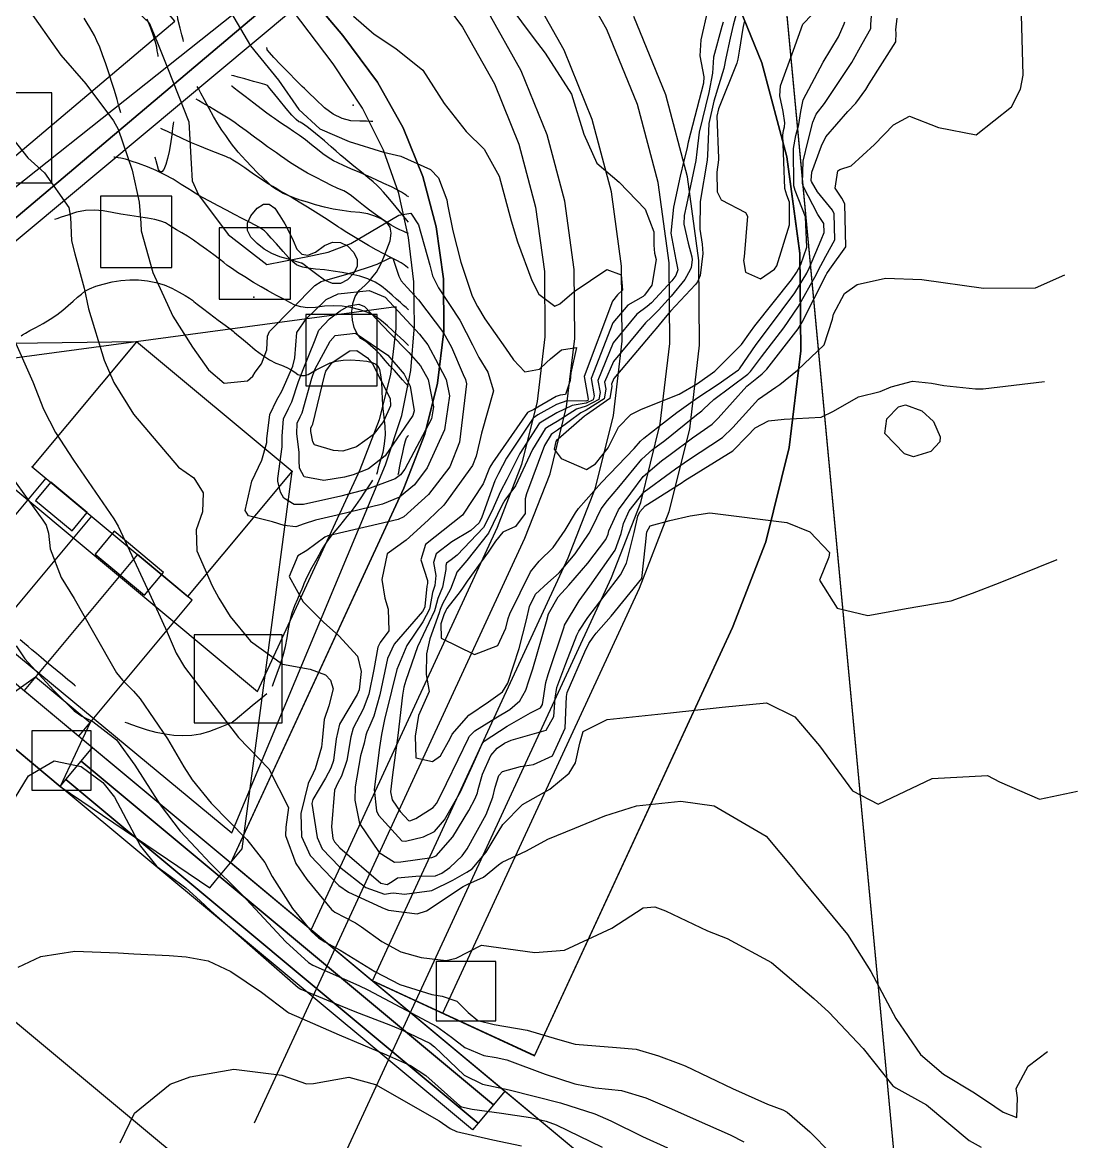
# Model space of a CAD drawing. Header units: feet. Extents: x 1318179 to 1318975, y 422521 to 423299.
# Drawn here: x 1318755.1 to 1318932.5, y 422618 to 422806.3 of the extents above; entities that cross this region are included whole.
import ezdxf

# ---------------------------------------------------------------- set-up
doc = ezdxf.new("R2010")
doc.units = ezdxf.units.FT
for name, color, linetype in [('A-BLDG-OTLN', 3, 'CONTINUOUS'), ('C-DRNG-AREA', 150, 'CONTINUOUS'), ('C-LOD', 30, 'CONTINUOUS'), ('C-MISC', 7, 'CONTINUOUS'), ('C-PROP', 6, 'CONTINUOUS'), ('C-PVMT', 8, 'CONTINUOUS'), ('C-SWM', 92, 'CONTINUOUS'), ('C-TOPO-MAJR', 32, 'CONTINUOUS'), ('C-TOPO-SPOT', 7, 'CONTINUOUS'), ('C-UTIL', 4, 'CONTINUOUS'), ('L-PLNT-TREE', 90, 'CONTINUOUS'), ('V-PROP-LINE', 7, 'CONTINUOUS')]:
    doc.layers.add(name, color=color, linetype=linetype)

msp = doc.modelspace()

# ---------------------------------------------------------------- linework, layer by layer
at = {"layer": 'A-BLDG-OTLN'}
msp.add_lwpolyline([(1318756.76, 422731.52), (1318782.92, 422709.72), (1318800.46, 422730.76), (1318774.3, 422752.56), (1318756.76, 422731.52)], close=True, dxfattribs=at)
at = {"layer": 'C-DRNG-AREA'}
for points in [[(1318771.32, 422941.61), (1318856.03, 422841.34), (1318865.23, 422828.95), (1318873.26, 422814.67), (1318879.44, 422799.5), (1318883.65, 422783.67), (1318885.84, 422767.44), (1318885.98, 422751.06), (1318884.05, 422734.79), (1318880.1, 422718.89), (1318874.51, 422704.5), (1318841.22, 422632.47), (1318813.99, 422645.06), (1318906.17, 422568.23), (1318863.76, 423019.73), (1318771.32, 422941.61)], [(1318644.27, 422786.49), (1318689.11, 422749.12), (1318732.03, 422754.92), (1318801.16, 422813.32), (1318749.05, 422875), (1318644.27, 422786.49)], [(1318689.11, 422749.12), (1318790.13, 422664.92), (1318819.26, 422727.94), (1318822.79, 422737.04), (1318824.92, 422745.59), (1318825.95, 422754.34), (1318825.88, 422763.15), (1318824.7, 422771.88), (1318822.43, 422780.39), (1318819.11, 422788.55), (1318814.79, 422796.23), (1318808.98, 422804.07), (1318801.16, 422813.32), (1318732.02, 422754.92), (1318689.11, 422749.12)]]:
    msp.add_lwpolyline(points, close=True, dxfattribs=at)
at = {"layer": 'C-LOD'}
msp.add_lwpolyline([(1318685.59, 422744.9), (1318747.63, 422689.28), (1318761.46, 422677.76), (1318786.61, 422660.7), (1318787.57, 422661.85), (1318792.05, 422667.23), (1318800.46, 422730.76), (1318774.3, 422752.56), (1318691.03, 422751.43), (1318689.11, 422749.12), (1318685.59, 422744.9)], close=True, dxfattribs=at)
at = {"layer": 'C-MISC'}
msp.add_lwpolyline([(1318280.26, 423032.92), (1318854.33, 422554.49)], dxfattribs=at)
msp.add_lwpolyline([(1318764.98, 422681.98), (1318834.32, 422624.19), (1318831.76, 422621.12), (1318762.42, 422678.91), (1318764.98, 422681.98)], close=True, dxfattribs=at)
at = {"layer": 'C-PROP'}
for points in [[(1318813.99, 422645.04), (1318846.89, 422716.21), (1318851.44, 422727.96), (1318854.48, 422740.18), (1318855.97, 422752.69), (1318855.86, 422765.29), (1318854.18, 422777.77), (1318850.93, 422789.94), (1318846.19, 422801.61), (1318840.01, 422812.59), (1318832.5, 422822.71), (1318528.36, 423182.72)], [(1318531.22, 423132.85), (1318808.98, 422804.07), (1318814.79, 422796.23), (1318819.11, 422788.55), (1318822.43, 422780.39), (1318824.7, 422771.88), (1318825.88, 422763.15), (1318825.95, 422754.34), (1318824.92, 422745.59), (1318822.79, 422737.04), (1318819.26, 422727.94), (1318790.13, 422664.93), (1318813.99, 422645.04), (1318841.22, 422632.45), (1318874.51, 422704.48), (1318880.1, 422718.88), (1318884.05, 422734.77), (1318885.98, 422751.04), (1318885.85, 422767.43), (1318883.65, 422783.66), (1318879.44, 422799.49), (1318873.26, 422814.67)], [(1318782.21, 422803.07), (1318782.11, 422803.44), (1318781.92, 422804.19), (1318781.63, 422805.32), (1318781.24, 422806.82), (1318781.14, 422808.2), (1318781.33, 422809.48), (1318781.81, 422810.63), (1318782.58, 422811.68), (1318783.23, 422812.21), (1318783.77, 422812.21), (1318784.2, 422811.68), (1318784.52, 422810.63), (1318784.76, 422809.85), (1318784.91, 422809.33), (1318784.99, 422809.06)], [(1318820, 422772.68), (1318819.75, 422773), (1318819.24, 422773.62), (1318818.47, 422774.57), (1318817.45, 422775.82), (1318816.57, 422776.88), (1318815.82, 422777.74), (1318815.22, 422778.41), (1318814.75, 422778.87), (1318814.08, 422779.48), (1318813.2, 422780.22), (1318812.12, 422781.1), (1318810.84, 422782.12), (1318809.82, 422782.93), (1318809.08, 422783.54), (1318808.61, 422783.95), (1318808.4, 422784.15), (1318807.88, 422784.61), (1318807.04, 422785.34), (1318805.87, 422786.34), (1318804.38, 422787.6), (1318803.21, 422788.55), (1318802.36, 422789.19), (1318801.82, 422789.52), (1318801.6, 422789.55), (1318801.13, 422789.93), (1318800.42, 422790.69), (1318799.46, 422791.81), (1318798.26, 422793.29), (1318797.34, 422794.42), (1318796.71, 422795.19), (1318796.36, 422795.61), (1318796.3, 422795.67), (1318795.88, 422795.82), (1318795.1, 422796.05), (1318793.97, 422796.37), (1318792.48, 422796.77), (1318791.37, 422797.08), (1318790.63, 422797.28), (1318790.25, 422797.38)], [(1318820, 422745.06), (1318819.84, 422745.25), (1318819.51, 422745.62), (1318819.01, 422746.17), (1318818.35, 422746.92), (1318817.65, 422747.7), (1318816.9, 422748.54), (1318816.12, 422749.42), (1318815.29, 422750.35), (1318814.47, 422751.19), (1318813.65, 422751.93), (1318812.83, 422752.58), (1318812.01, 422753.13), (1318811.37, 422753.92), (1318810.9, 422754.94), (1318810.61, 422756.19), (1318810.5, 422757.67), (1318810.65, 422759), (1318811.06, 422760.17), (1318811.73, 422761.19), (1318812.66, 422762.04), (1318813.45, 422762.84), (1318814.1, 422763.58), (1318814.62, 422764.27), (1318815, 422764.9), (1318815.42, 422765.74), (1318815.88, 422766.79), (1318816.39, 422768.06), (1318816.93, 422769.55), (1318817.11, 422770.81), (1318816.92, 422771.84), (1318816.36, 422772.65), (1318815.44, 422773.23), (1318814.37, 422773.7), (1318813.17, 422774.06), (1318811.82, 422774.3), (1318810.33, 422774.43), (1318808.85, 422774.62), (1318807.36, 422774.89), (1318805.87, 422775.22), (1318804.38, 422775.62), (1318803.03, 422776.02), (1318801.81, 422776.4), (1318800.73, 422776.78), (1318799.78, 422777.15), (1318798.93, 422777.53), (1318798.19, 422777.93), (1318797.55, 422778.33), (1318797.01, 422778.75), (1318796.35, 422779.33), (1318795.56, 422780.07), (1318794.65, 422780.97), (1318793.62, 422782.04), (1318792.73, 422782.98), (1318791.99, 422783.79), (1318791.39, 422784.46), (1318790.93, 422785.01), (1318790.43, 422785.65), (1318789.88, 422786.4), (1318789.28, 422787.24), (1318788.64, 422788.17), (1318787.96, 422789.25), (1318787.24, 422790.46), (1318786.49, 422791.81), (1318785.7, 422793.29), (1318785.1, 422794.4), (1318784.71, 422795.15), (1318784.51, 422795.52)], [(1318780.49, 422789.58), (1318780.44, 422789.21), (1318780.35, 422788.47), (1318780.21, 422787.35), (1318780.01, 422785.87), (1318779.79, 422784.55), (1318779.52, 422783.39), (1318779.21, 422782.39), (1318778.87, 422781.56), (1318778.55, 422781.14), (1318778.26, 422781.14), (1318777.99, 422781.56), (1318777.75, 422782.39), (1318777.57, 422783.02), (1318777.45, 422783.44), (1318777.39, 422783.64)], [(1318794.57, 422769.07), (1318793.49, 422770.15), (1318792.94, 422771.29), (1318792.94, 422772.49), (1318793.49, 422773.74), (1318794.57, 422775.05), (1318795.61, 422775.71), (1318796.59, 422775.71), (1318797.52, 422775.05), (1318798.4, 422773.74), (1318799.21, 422772.39), (1318799.95, 422771), (1318800.63, 422769.58), (1318801.24, 422768.12), (1318802.07, 422767.3), (1318803.12, 422767.14), (1318804.38, 422767.61), (1318805.87, 422768.74), (1318807.26, 422769.3), (1318808.56, 422769.29), (1318809.75, 422768.71), (1318810.85, 422767.56), (1318811.4, 422766.41), (1318811.4, 422765.26), (1318810.85, 422764.11), (1318809.75, 422762.96), (1318808.56, 422762.38), (1318807.26, 422762.36), (1318805.87, 422762.92), (1318804.38, 422764.05), (1318803.26, 422764.9), (1318802.49, 422765.48), (1318802.09, 422765.78), (1318802.05, 422765.8), (1318801.66, 422765.92), (1318800.92, 422766.13), (1318799.82, 422766.44), (1318798.37, 422766.85), (1318797.02, 422767.42), (1318795.75, 422768.16), (1318794.57, 422769.07)], [(1318818.31, 422730.22), (1318818.38, 422730.59), (1318818.53, 422731.33), (1318818.75, 422732.45), (1318819.05, 422733.93), (1318819.31, 422735.08), (1318819.52, 422735.9), (1318819.69, 422736.39), (1318819.81, 422736.54), (1318819.91, 422736.66), (1318819.97, 422736.73), (1318820, 422736.77)]]:
    msp.add_lwpolyline(points, dxfattribs=at)
for points in [[(1318649.24, 422787.07), (1318691.21, 422753.66), (1318729.58, 422759.28), (1318796.27, 422812.3), (1318746.87, 422870.5), (1318649.24, 422787.07)], [(1318669.9, 422797.67), (1318714.38, 422760.6), (1318728.65, 422762.53), (1318780.72, 422806.52), (1318738.93, 422855.99), (1318669.9, 422797.67)], [(1318694.08, 422749.64), (1318790.34, 422669.92), (1318816.17, 422731.87), (1318818.88, 422740.16), (1318820.39, 422747.71), (1318821.03, 422755.22), (1318820.9, 422762.66), (1318820.04, 422770.08), (1318818.37, 422777.48), (1318815.81, 422784.8), (1318812.31, 422791.89), (1318807.37, 422799.33), (1318800.49, 422808.37), (1318737.01, 422755.33), (1318694.08, 422749.64)], [(1318732.89, 422745.18), (1318794.63, 422693.72), (1318811.89, 422731.07), (1318815.15, 422739.46), (1318817.03, 422747.03), (1318817.95, 422754.78), (1318817.92, 422758.46), (1318735.41, 422747.31), (1318732.89, 422745.18)]]:
    msp.add_lwpolyline(points, close=True, dxfattribs=at)
at = {"layer": 'C-PVMT'}
msp.add_lwpolyline([(1318822.31, 422814.63), (1318829.08, 422805.5), (1318834.46, 422795.95), (1318838.58, 422785.8), (1318841.4, 422775.22), (1318842.87, 422764.36), (1318842.96, 422753.4), (1318841.67, 422742.52), (1318839.02, 422731.89), (1318834.92, 422721.29), (1318803.65, 422653.66), (1318813.99, 422645.04), (1318825.79, 422639.59), (1318858.86, 422711.13), (1318863.86, 422724.02), (1318867.3, 422737.84), (1318868.97, 422751.98), (1318868.85, 422766.21), (1318866.95, 422780.32), (1318863.28, 422794.08), (1318857.92, 422807.27)], dxfattribs=at)
for points in [[(1318757.29, 422725.87), (1318763.44, 422720.75), (1318766, 422723.82), (1318759.85, 422728.94), (1318757.29, 422725.87)], [(1318770.55, 422720.68), (1318767.34, 422716.84), (1318775.64, 422709.93), (1318778.84, 422713.77), (1318770.55, 422720.68)], [(1318755.38, 422693.89), (1318764.59, 422686.21), (1318783.67, 422709.1), (1318774.45, 422716.78), (1318755.38, 422693.89)], [(1318761.46, 422677.76), (1318747.63, 422689.28), (1318757.3, 422696.2), (1318766.51, 422688.51), (1318761.46, 422677.76)], [(1318766.9, 422684.29), (1318836.24, 422626.5), (1318834.32, 422624.19), (1318764.98, 422681.98), (1318766.9, 422684.29)], [(1318762.42, 422678.91), (1318831.76, 422621.12), (1318830.8, 422619.97), (1318761.46, 422677.76), (1318762.42, 422678.91)]]:
    msp.add_lwpolyline(points, close=True, dxfattribs=at)
at = {"layer": 'C-SWM'}
for points in [[(1318744.93, 422779.32), (1318760.03, 422779.32), (1318760.03, 422794.42), (1318744.93, 422794.42), (1318744.93, 422779.32)], [(1318784, 422688.44), (1318798.8, 422688.44), (1318798.8, 422703.24), (1318784, 422703.24), (1318784, 422688.44)]]:
    msp.add_lwpolyline(points, close=True, dxfattribs=at)
at = {"layer": 'C-TOPO-MAJR'}
for points in [[(1318755.81, 422808.95), (1318761.58, 422800.8), (1318765.79, 422795.93), (1318770.43, 422789.73), (1318771.18, 422788.34), (1318773.54, 422781.45), (1318774.73, 422776.05), (1318775, 422772.49), (1318775.06, 422771.25), (1318777.03, 422764.19), (1318780.39, 422756.85), (1318783.68, 422751.68), (1318786.4, 422747.84), (1318789.05, 422745.6), (1318792.93, 422746.01), (1318793.82, 422746.8), (1318794.25, 422747.43), (1318795.32, 422748.87), (1318796.2, 422751.19), (1318796.29, 422753.52), (1318796.64, 422754.28), (1318804.27, 422762.01), (1318805.32, 422762.68), (1318806.1, 422762.93), (1318809.48, 422763.86), (1318813.32, 422765.11), (1318814.76, 422765.64), (1318816.94, 422766.68), (1318817.37, 422766.6), (1318818.41, 422763.62), (1318818.77, 422762.84), (1318819.8, 422761.68), (1318821.71, 422759.61), (1318825.93, 422754.08), (1318827.25, 422751.63), (1318829.24, 422747.08), (1318829.63, 422746.23), (1318829.77, 422745.49), (1318828.57, 422735.68), (1318826.97, 422731.54), (1318823.41, 422726.85), (1318819.21, 422723.09), (1318818.26, 422722.65), (1318807.44, 422720.16), (1318806.43, 422719.94), (1318805.96, 422719.71), (1318802.9, 422717.47), (1318801.39, 422716.56), (1318799.95, 422713.06), (1318802.33, 422708.82), (1318805.7, 422705.41), (1318808.31, 422703.1), (1318811.45, 422699.66), (1318812.07, 422697.11), (1318811.71, 422694), (1318811.39, 422693.2), (1318808.44, 422688.23), (1318807.85, 422685.78), (1318807.39, 422682.09), (1318806.97, 422680.83), (1318806.05, 422679.17), (1318803.91, 422675.57), (1318803.75, 422674.87), (1318804.66, 422669.17), (1318805.52, 422667.26), (1318808.41, 422664.22), (1318812.82, 422660.77), (1318815.98, 422659.63), (1318816.99, 422659.77), (1318817.49, 422659.87), (1318819.33, 422659.62), (1318823.92, 422660.22), (1318827.46, 422662.01), (1318829.85, 422663.35), (1318830.72, 422663.9), (1318833.07, 422666.68), (1318835.11, 422670.08), (1318835.89, 422671.36), (1318839.21, 422674.69), (1318841.87, 422676.21), (1318843.79, 422677.27), (1318847.04, 422680.01), (1318848.09, 422681.73), (1318848.84, 422685.01), (1318849.41, 422686.99), (1318853.42, 422689), (1318864.09, 422690.14), (1318872.76, 422691.11), (1318880.24, 422691.82), (1318885, 422689.46), (1318889.11, 422684.56), (1318894.66, 422677), (1318899, 422674.77), (1318908.08, 422679.06), (1318917.39, 422679.57), (1318919.41, 422678.53), (1318926.12, 422675.61), (1318932.53, 422676.97)], [(1318773.88, 422808.56), (1318776.39, 422806.2), (1318777.69, 422803.13), (1318779.49, 422798.65), (1318783.06, 422789.58), (1318783.5, 422782.56), (1318783.66, 422779.65), (1318784.68, 422777.29), (1318789.67, 422770.62), (1318796.21, 422765.55), (1318801.94, 422766.66), (1318802.81, 422766.86), (1318806.52, 422767.61), (1318809.9, 422768.9), (1318810.33, 422769.12), (1318818.41, 422773.84), (1318820.41, 422774.18), (1318821.72, 422772.22), (1318823.6, 422765.45), (1318824.07, 422763.66), (1318825.04, 422761.64), (1318828.64, 422756.17), (1318830.79, 422752.04), (1318831.86, 422749.92), (1318833.36, 422747.46), (1318834.29, 422744.29), (1318832.27, 422737.19), (1318831.39, 422733.33), (1318830.8, 422731.75), (1318825.98, 422725.05), (1318823.41, 422722.59), (1318820.83, 422720.24), (1318819.63, 422719.2), (1318816.43, 422716.9), (1318815.54, 422712.55), (1318816.02, 422709.45), (1318816.59, 422707.57), (1318816.71, 422703.95), (1318815.25, 422701.95), (1318814.87, 422701.21), (1318814.21, 422697.45), (1318813.35, 422693.26), (1318812.39, 422690.76), (1318810.71, 422687.55), (1318810.33, 422686.08), (1318809.63, 422682.1), (1318808.74, 422679.5), (1318808.13, 422678.34), (1318807.6, 422677.13), (1318807.07, 422670.96), (1318807.31, 422669.02), (1318807.58, 422668.41), (1318808.5, 422667.44), (1318815.36, 422661.48), (1318816.41, 422661.25), (1318817.27, 422661.75), (1318818.15, 422662.38), (1318821.26, 422662.63), (1318824.57, 422662.73), (1318825.61, 422663.17), (1318826.95, 422664.09), (1318829.03, 422666.08), (1318829.87, 422667.27), (1318833.09, 422673.02), (1318834.21, 422675.94), (1318834.61, 422677.65), (1318835.2, 422679.58), (1318835.82, 422680.28), (1318838.83, 422681.09), (1318841.03, 422681.42), (1318844.24, 422682.9), (1318846.38, 422687.55), (1318846.57, 422692.91), (1318846.68, 422693.56), (1318849.68, 422700.4), (1318850.37, 422701.8), (1318851.05, 422702.85), (1318851.57, 422703.54), (1318854.1, 422706.4), (1318859.27, 422712.73), (1318859.87, 422718.38), (1318860.07, 422720.58), (1318860.67, 422721.57), (1318863.95, 422722.5), (1318867.36, 422723.28), (1318870.71, 422723.76), (1318883.66, 422722.16), (1318887.52, 422720.61), (1318890.84, 422717.11), (1318890.7, 422716.3), (1318889.14, 422712.43), (1318892.12, 422707.74), (1318897.25, 422706.52), (1318898.84, 422706.81), (1318903.73, 422707.66), (1318911.27, 422708.99), (1318914.86, 422710.24), (1318919.5, 422712.07), (1318929.08, 422715.91)], [(1318789.55, 422809), (1318793.45, 422802.36), (1318798.17, 422796.57), (1318801.57, 422791.61), (1318805.11, 422788.37), (1318810.02, 422786.23), (1318815.84, 422784.44), (1318818.71, 422783.76), (1318823.73, 422781.57), (1318825.07, 422780.14), (1318826.45, 422776.46), (1318826.6, 422775.68), (1318827.48, 422771.25), (1318828.81, 422765.94), (1318830.73, 422760.22), (1318831.62, 422758.48), (1318832.85, 422756.44), (1318836.31, 422751.46), (1318837.65, 422749.53), (1318839.61, 422747.52), (1318842.05, 422747.96), (1318843.25, 422749.06), (1318843.92, 422749.68), (1318845.76, 422751.23), (1318848.26, 422751.6), (1318847.34, 422747.32), (1318847.19, 422746.06), (1318846.43, 422743.71), (1318845.54, 422743.57), (1318844.84, 422743.38), (1318841.12, 422741.15), (1318840.02, 422740.65), (1318834.12, 422732.21), (1318833.7, 422731.46), (1318833.54, 422731.08), (1318832.56, 422728.64), (1318829.1, 422723.4), (1318827.46, 422722.12), (1318822.88, 422718.43), (1318822.1, 422715.9), (1318823.2, 422712.38), (1318823.19, 422711.88), (1318823.09, 422711.45), (1318822.79, 422708.01), (1318822.77, 422707.91), (1318822.36, 422707.2), (1318817.63, 422701.69), (1318816.48, 422699.29), (1318815.18, 422693.16), (1318814.19, 422689.59), (1318813.54, 422687.98), (1318812.99, 422686.88), (1318812.87, 422686.39), (1318812.58, 422685.01), (1318811.97, 422682.88), (1318811.07, 422677.67), (1318811.02, 422675.45), (1318811.79, 422671.5), (1318815.08, 422666.62), (1318817.65, 422665.02), (1318818.74, 422665.06), (1318823.95, 422665.79), (1318824.66, 422666.08), (1318827.46, 422669.28), (1318830.18, 422673.68), (1318831.25, 422675.71), (1318831.62, 422676.68), (1318831.76, 422677.24), (1318832.48, 422679.83), (1318833.88, 422682.97), (1318834.93, 422684.17), (1318836.17, 422685.01), (1318837.3, 422685.54), (1318843.16, 422687.23), (1318844.46, 422689.54), (1318844.67, 422692.6), (1318844.96, 422694.37), (1318846.48, 422698.44), (1318848.31, 422703.19), (1318848.64, 422703.87), (1318850.18, 422706.17), (1318855.66, 422713.33), (1318856.68, 422715.31), (1318857.96, 422720.45), (1318858.61, 422723.22), (1318858.92, 422723.96), (1318859.81, 422724.98), (1318865.6, 422728.6), (1318865.86, 422728.78), (1318866.5, 422729.21), (1318874.54, 422734.2), (1318876.97, 422736.69), (1318878.29, 422738.09), (1318880.58, 422739.26), (1318883.21, 422739.53), (1318889.39, 422739.86), (1318891.47, 422740.9), (1318895.71, 422743.32), (1318899.32, 422744.2), (1318901.21, 422745), (1318904.79, 422745.91), (1318907.94, 422745.57), (1318910.06, 422745.22), (1318915.34, 422744.67), (1318916.64, 422744.64), (1318926.99, 422745.88)], [(1318837.07, 422809.01), (1318840.99, 422803.75), (1318843, 422801.12), (1318847.41, 422794.22), (1318849.5, 422787.49), (1318851.67, 422782.6), (1318855.43, 422779.39), (1318859.84, 422774.89), (1318861.28, 422771.07), (1318861.26, 422768.82), (1318861.41, 422767.49), (1318861.66, 422766.43), (1318860.93, 422762.07), (1318859.73, 422760.38), (1318859.47, 422760.19), (1318856.89, 422758.73), (1318854.37, 422755.77), (1318850.71, 422746.39), (1318851.23, 422743.44), (1318851.1, 422742.79), (1318849.87, 422742.26), (1318847.54, 422741.85), (1318844.96, 422740.59), (1318842.6, 422739.22), (1318842, 422738.81), (1318838.75, 422733.75), (1318836.58, 422729.38), (1318835.47, 422727.37), (1318834.06, 422724.09), (1318832.61, 422721.31), (1318828.19, 422716.64), (1318827.17, 422715.88), (1318826.42, 422715.31), (1318826.29, 422714.9), (1318826.32, 422714.23), (1318825.72, 422711.27), (1318824.94, 422709.38), (1318824.49, 422707.69), (1318824.38, 422707.27), (1318822.51, 422703.24), (1318821.52, 422701.26), (1318819.56, 422695.6), (1318819.26, 422694.47), (1318819, 422693.1), (1318818.25, 422686.34), (1318817.31, 422679.68), (1318816.97, 422676.82), (1318817.27, 422675.5), (1318818.62, 422673.51), (1318820.04, 422672.01), (1318820.26, 422671.98), (1318821.28, 422672.36), (1318824.15, 422674.23), (1318824.71, 422674.87), (1318825.59, 422676.48), (1318826.42, 422678.26), (1318828.38, 422682.3), (1318830.11, 422685.89), (1318830.24, 422686.13), (1318831.19, 422687.13), (1318834.69, 422689.27), (1318837.07, 422690.72), (1318838.73, 422692.14), (1318839.74, 422693.97), (1318840.25, 422695.53), (1318840.92, 422697.51), (1318843.23, 422705.51), (1318843.58, 422706.78), (1318845.18, 422709.63), (1318846.97, 422711.64), (1318850.19, 422715.29), (1318853.23, 422719.28), (1318853.57, 422720.19), (1318853.72, 422720.74), (1318855.34, 422724.29), (1318859.46, 422729.91), (1318862.56, 422732.52), (1318864.02, 422733.57), (1318867.75, 422736.39), (1318871.07, 422738.7), (1318872.1, 422739.69), (1318876.91, 422745.12), (1318878.57, 422746.43), (1318879.47, 422747.14), (1318880.25, 422747.97), (1318885.54, 422754.75), (1318886.23, 422755.85), (1318890.27, 422763.83), (1318890.36, 422764.03), (1318890.85, 422764.75), (1318893.54, 422768.51), (1318893.37, 422775.76), (1318892.87, 422776.71), (1318891.74, 422778.41), (1318892.24, 422781.31), (1318892.54, 422781.52), (1318894.46, 422782.16), (1318898.37, 422785.73), (1318901.56, 422789.07), (1318904.27, 422790.51), (1318909.16, 422788.63), (1318915.45, 422787.4), (1318921.41, 422792.1), (1318922.95, 422795.07), (1318923.4, 422797.4), (1318923.1, 422807.58)], [(1318870.37, 422808.49), (1318869.16, 422803.36), (1318868.99, 422800.64), (1318869.69, 422797.15), (1318869.63, 422796.08), (1318867.07, 422786.16), (1318866.81, 422784.98), (1318866.34, 422782.98), (1318865.73, 422780.44), (1318864.57, 422775.2), (1318864.13, 422770.83), (1318864.98, 422766.34), (1318865.3, 422764.69), (1318864.99, 422763.7), (1318864.29, 422762.8), (1318860.9, 422759.11), (1318860.17, 422758.49), (1318858.42, 422757.2), (1318854.43, 422752.39), (1318851.85, 422746.07), (1318852.24, 422744.01), (1318852.02, 422742.87), (1318849.89, 422741.73), (1318848.29, 422741.2), (1318845.02, 422739.15), (1318843.41, 422738.17), (1318842.99, 422737.89), (1318840.87, 422734.45), (1318838.01, 422728.34), (1318836.23, 422725.91), (1318835.79, 422725.13), (1318833.45, 422720.37), (1318829.81, 422715.74), (1318828.16, 422713.79), (1318827.96, 422713.3), (1318827.09, 422710.95), (1318825.73, 422708.5), (1318825.36, 422707.53), (1318825.18, 422706.95), (1318823.63, 422702.58), (1318823.04, 422700.06), (1318823.01, 422696.61), (1318823.47, 422693.72), (1318822.4, 422691.2), (1318821.72, 422689.7), (1318821.15, 422686.2), (1318821.28, 422682.59), (1318824.07, 422681.97), (1318825.41, 422682.92), (1318827.05, 422685.8), (1318827.39, 422686.52), (1318830.17, 422689.73), (1318833.49, 422691.97), (1318835.85, 422693.67), (1318836.73, 422695.11), (1318838.65, 422700.95), (1318839.89, 422705.77), (1318840.36, 422708.03), (1318841.36, 422710.11), (1318843.46, 422711.99), (1318845.34, 422713.66), (1318848.04, 422716.88), (1318850.42, 422720.37), (1318850.96, 422721.4), (1318852.43, 422724.44), (1318853.47, 422725.84), (1318855.38, 422728.09), (1318859.26, 422732.81), (1318861.05, 422734.45), (1318863.1, 422735.97), (1318868.43, 422740.26), (1318869.33, 422740.95), (1318869.61, 422741.21), (1318871.35, 422742.86), (1318877.06, 422747.13), (1318877.54, 422747.58), (1318879.37, 422750.01), (1318883.13, 422754.91), (1318885.57, 422758.44), (1318888.63, 422763.96), (1318888.9, 422764.53), (1318890.22, 422766.95), (1318891.71, 422769.72), (1318891.61, 422774.1), (1318891.31, 422774.68), (1318888.77, 422777.81), (1318887.79, 422779.51), (1318887.73, 422779.72), (1318887.85, 422781.12), (1318889.46, 422785.53), (1318890.19, 422787.03), (1318893.9, 422791.32), (1318895.24, 422792.69), (1318896.91, 422794.98), (1318897.51, 422795.93), (1318901.96, 422803.04), (1318902.04, 422804.48), (1318901.95, 422805.04), (1318902.18, 422807)], [(1318872.96, 422806.33), (1318872.72, 422805.6), (1318871.33, 422800.45), (1318871.16, 422797.76), (1318870.54, 422794.5), (1318868.9, 422787.82), (1318868.5, 422784.49), (1318868.31, 422783.04), (1318866.77, 422775.6), (1318866.39, 422773.78), (1318866.31, 422772.35), (1318867.03, 422769.17), (1318867.65, 422766.84), (1318867.7, 422766.32), (1318867.53, 422765.08), (1318867.41, 422764.69), (1318866.48, 422763.02), (1318864.18, 422760.25), (1318862.05, 422757.86), (1318860.9, 422756.71), (1318859.87, 422755.75), (1318854.49, 422749.26), (1318852.99, 422745.76), (1318853.23, 422744.56), (1318852.93, 422742.95), (1318849.92, 422741.06), (1318848.98, 422740.61), (1318845.09, 422737.67), (1318844.21, 422737.13), (1318843.99, 422736.97), (1318842.89, 422735.12), (1318839.86, 422727), (1318839.66, 422726.15), (1318839.63, 422723.66), (1318838.02, 422721.46), (1318835.89, 422720.55), (1318834.67, 422719.03), (1318833.43, 422717.15), (1318829.89, 422712.31), (1318829.2, 422711.28), (1318828.7, 422710.57), (1318826.45, 422707.68), (1318826.28, 422707.36), (1318825.97, 422706.63), (1318825.45, 422705.08), (1318825.5, 422702.69), (1318831.1, 422699.94), (1318835.02, 422701.49), (1318836.38, 422704.39), (1318836.8, 422706.01), (1318837.04, 422706.8), (1318840.53, 422713.86), (1318842.01, 422715.66), (1318844.33, 422717.96), (1318846.36, 422720.85), (1318848.1, 422723.79), (1318848.6, 422724.5), (1318852.48, 422728.86), (1318857.95, 422734.62), (1318859.04, 422735.84), (1318859.58, 422736.34), (1318862.18, 422738.36), (1318865.13, 422740.66), (1318868.66, 422743.17), (1318872.09, 422745.45), (1318875.53, 422747.83), (1318875.7, 422748), (1318878.47, 422752.09), (1318880.71, 422755.08), (1318884.96, 422760.8), (1318886.98, 422764.09), (1318887.43, 422765.04), (1318889.43, 422769.72), (1318889.89, 422770.92), (1318889.85, 422772.45), (1318889.75, 422772.65), (1318888.86, 422773.95), (1318886.41, 422778.75), (1318886.26, 422779.27), (1318886.39, 422782.97), (1318887.23, 422786.42), (1318888.03, 422789.53), (1318888.59, 422790.86), (1318889.95, 422792.63), (1318894.55, 422799.56), (1318896.31, 422802.68), (1318897.75, 422805.29), (1318897.78, 422805.77), (1318897.76, 422805.96), (1318898.02, 422809.58)], [(1318875.51, 422809.15), (1318874.64, 422805.8), (1318874.09, 422803.62), (1318873.37, 422800.28), (1318873.04, 422798.54), (1318871.38, 422793.05), (1318870.51, 422789.28), (1318870.31, 422783.97), (1318870.23, 422783.09), (1318869.08, 422776.17), (1318869, 422771.48), (1318869.41, 422768.98), (1318869.54, 422767.42), (1318869.04, 422763.7), (1318868.6, 422762.63), (1318868.27, 422762.2), (1318864.07, 422757.71), (1318863.16, 422756.65), (1318861.69, 422754.8), (1318861.28, 422754.34), (1318854.55, 422746.36), (1318854.14, 422745.44), (1318854.21, 422745.12), (1318853.85, 422743.04), (1318849.94, 422740.27), (1318849.6, 422740.07), (1318845.16, 422736.17), (1318845.02, 422736.08), (1318844.98, 422736.06), (1318844.81, 422735.76), (1318844.52, 422734.49), (1318845.71, 422732.92), (1318849.94, 422731.06), (1318851.46, 422732), (1318853.57, 422734.71), (1318855.36, 422738.19), (1318857.4, 422740.35), (1318859.18, 422741.21), (1318865.51, 422743.72), (1318868.62, 422745.52), (1318871.52, 422747.63), (1318875.99, 422752.13), (1318877.54, 422754.26), (1318878.27, 422755.25), (1318884.4, 422762.99), (1318885.28, 422764.23), (1318886, 422765.54), (1318887.01, 422768.49), (1318886.77, 422773.56), (1318885.03, 422777.99), (1318884.79, 422778.82), (1318884.75, 422785.05), (1318885.14, 422787.26), (1318885.66, 422789.13), (1318886.02, 422791.31), (1318886.41, 422793.24), (1318889.74, 422799.6), (1318892.33, 422803.88), (1318893.27, 422806.04), (1318893.38, 422806.39)], [(1318876.47, 422806.41), (1318876.22, 422805.31), (1318875.61, 422801.45), (1318875.4, 422800.12), (1318875.21, 422799.44), (1318872.14, 422791.73), (1318871.89, 422790.54), (1318872.17, 422783.43), (1318872.15, 422783.15), (1318871.85, 422781.09), (1318871.93, 422777.77), (1318872.6, 422776.45), (1318876.68, 422774.31), (1318877, 422773.69), (1318876.45, 422766.86), (1318876.37, 422766.22), (1318876.68, 422764.29), (1318879.2, 422763.16), (1318881.54, 422764.76), (1318881.94, 422765.35), (1318884.07, 422772.21), (1318884.09, 422776.07), (1318883.66, 422777.23), (1318883.32, 422778.37), (1318882.95, 422787.32), (1318883.05, 422788.1), (1318883.22, 422788.71), (1318883.29, 422789.41), (1318883.01, 422791.29), (1318882.45, 422793.95), (1318882.58, 422795.61), (1318884.75, 422801.61), (1318886.32, 422805.97), (1318889.49, 422809.22)], [(1318771.66, 422791.08), (1318771.55, 422791.46), (1318771.33, 422792.21), (1318771.01, 422793.33), (1318770.57, 422794.83), (1318770.1, 422796.33), (1318769.62, 422797.82), (1318769.11, 422799.32), (1318768.58, 422800.82), (1318768.09, 422802.11), (1318767.64, 422803.2), (1318767.22, 422804.07), (1318766.85, 422804.74), (1318766.44, 422805.45), (1318766, 422806.19), (1318765.51, 422806.98)], [(1318777.92, 422800.57), (1318777.9, 422800.73), (1318777.85, 422801.04), (1318777.78, 422801.51), (1318777.69, 422802.13), (1318777.48, 422802.98), (1318777.14, 422804.04), (1318776.68, 422805.32), (1318776.1, 422806.82)], [(1318810.75, 422807.32), (1318814.26, 422804.29), (1318817.87, 422801.91), (1318822.43, 422798.26), (1318826.03, 422792.63), (1318829.71, 422787.96), (1318832.75, 422784.94), (1318835.28, 422780.41), (1318837.29, 422772.89), (1318838.35, 422769.4), (1318840.75, 422762.87), (1318841.96, 422760.55), (1318844.6, 422758.55), (1318845.49, 422758.92), (1318847.9, 422761.04), (1318853.35, 422764.72), (1318855.77, 422763.8), (1318856.03, 422761.24), (1318855.19, 422760.43), (1318854.3, 422759.38), (1318849.57, 422746.7), (1318850.23, 422742.88), (1318850.19, 422742.7), (1318849.86, 422742.56), (1318846.66, 422742.6), (1318844.9, 422742), (1318841.79, 422740.27), (1318841.01, 422739.73), (1318836.5, 422733), (1318835.14, 422730.42), (1318834.55, 422729.14), (1318832.37, 422723.07), (1318831.88, 422722.11), (1318830.51, 422720.79), (1318827.31, 422718.92), (1318824.65, 422716.87), (1318824.2, 422715.4), (1318824.62, 422713.22), (1318824.46, 422711.58), (1318824.06, 422710.36), (1318823.63, 422707.85), (1318823.57, 422707.59), (1318822.43, 422705.42), (1318819.73, 422701.46), (1318818.05, 422697.41), (1318817.16, 422693.79), (1318815.98, 422689.03), (1318815.5, 422686.47), (1318815.17, 422684.29), (1318814.24, 422677.21), (1318814.65, 422673.64), (1318814.99, 422672.91), (1318818.88, 422668.61), (1318819.5, 422668.52), (1318822.54, 422669.25), (1318824.4, 422670.19), (1318826.06, 422672.12), (1318828.74, 422676.85), (1318829.03, 422677.45), (1318831.06, 422681.89), (1318832.42, 422684.93), (1318832.76, 422685.34), (1318836.62, 422687.87), (1318840.54, 422690.16), (1318842.23, 422690.97), (1318842.55, 422691.52), (1318842.64, 422692.26), (1318843.11, 422695.26), (1318843.49, 422696.6), (1318846.18, 422704.63), (1318846.28, 422704.86), (1318848.71, 422708.95), (1318850.53, 422711.45), (1318854.76, 422717.51), (1318855.76, 422720.32), (1318856.19, 422721.99), (1318857.13, 422724.12), (1318859.65, 422727.3), (1318864.07, 422730.56), (1318864.94, 422731.18), (1318867.11, 422732.72), (1318872.8, 422736.45), (1318874.57, 422738.16), (1318878.9, 422742.89), (1318881.79, 422744.94), (1318882.44, 422745.37), (1318885.45, 422747.76), (1318889.9, 422752.03), (1318891.3, 422756.38), (1318891.47, 422757.2), (1318893.36, 422760.7), (1318895.44, 422762.22), (1318900.21, 422763.27), (1318906.34, 422763.04), (1318916.69, 422761.59), (1318925.46, 422761.64), (1318930.41, 422763.84)], [(1318814.05, 422789.62), (1318813.68, 422789.63), (1318812.94, 422789.65), (1318811.82, 422789.68), (1318810.33, 422789.72), (1318808.85, 422790.11), (1318807.36, 422790.84), (1318805.87, 422791.92), (1318804.38, 422793.36), (1318803.27, 422794.43), (1318802.52, 422795.15), (1318802.14, 422795.51), (1318802.13, 422795.51), (1318801.76, 422795.88), (1318801.03, 422796.63), (1318799.94, 422797.74), (1318798.49, 422799.23), (1318797.39, 422800.38), (1318796.65, 422801.2), (1318796.27, 422801.69), (1318796.24, 422801.84), (1318796.22, 422801.96), (1318796.21, 422802.04), (1318796.2, 422802.08)], [(1318820, 422776.93), (1318819.94, 422776.98), (1318819.81, 422777.08), (1318819.62, 422777.23), (1318819.37, 422777.42), (1318818.87, 422777.71), (1318818.13, 422778.11), (1318817.14, 422778.61), (1318815.9, 422779.21), (1318814.61, 422779.82), (1318813.25, 422780.43), (1318811.82, 422781.05), (1318810.33, 422781.68), (1318809.1, 422782.21), (1318808.13, 422782.65), (1318807.42, 422783), (1318806.96, 422783.26), (1318806.36, 422783.66), (1318805.62, 422784.2), (1318804.73, 422784.89), (1318803.7, 422785.72), (1318802.68, 422786.51), (1318801.68, 422787.25), (1318800.69, 422787.95), (1318799.71, 422788.6), (1318798.85, 422789.18), (1318798.1, 422789.69), (1318797.48, 422790.12), (1318796.97, 422790.48), (1318796.22, 422791.03), (1318795.23, 422791.77), (1318794, 422792.7), (1318792.53, 422793.83), (1318791.43, 422794.68), (1318790.69, 422795.25), (1318790.3, 422795.54), (1318790.28, 422795.56), (1318790.27, 422795.57), (1318790.26, 422795.58), (1318790.25, 422795.58)], [(1318820, 422770.78), (1318819.86, 422770.84), (1318819.56, 422770.97), (1318819.12, 422771.15), (1318818.54, 422771.4), (1318817.87, 422771.74), (1318817.13, 422772.16), (1318816.3, 422772.67), (1318815.4, 422773.28), (1318814.46, 422773.95), (1318813.47, 422774.69), (1318812.43, 422775.5), (1318811.35, 422776.38), (1318810.44, 422777.09), (1318809.7, 422777.61), (1318809.12, 422777.95), (1318808.71, 422778.11), (1318808.04, 422778.42), (1318807.09, 422778.87), (1318805.87, 422779.48), (1318804.38, 422780.23), (1318803.06, 422780.93), (1318801.89, 422781.59), (1318800.88, 422782.21), (1318800.03, 422782.78), (1318799.24, 422783.33), (1318798.49, 422783.84), (1318797.8, 422784.32), (1318797.16, 422784.78), (1318796.33, 422785.37), (1318795.31, 422786.12), (1318794.1, 422787), (1318792.7, 422788.03), (1318791.63, 422788.82), (1318790.89, 422789.37), (1318790.47, 422789.68), (1318790.38, 422789.75), (1318789.95, 422790.03), (1318789.16, 422790.5), (1318788.02, 422791.18), (1318786.53, 422792.07), (1318785.42, 422792.73), (1318784.68, 422793.18), (1318784.3, 422793.4)], [(1318751.13, 422789.62), (1318756, 422783.51), (1318758.83, 422780.97), (1318762.93, 422775.15), (1318763.16, 422773.51), (1318763.35, 422769.54), (1318763.9, 422767.36), (1318765.46, 422761.58), (1318766.23, 422758.12), (1318768.82, 422749.44), (1318770.48, 422745.69), (1318773.8, 422740.36), (1318781.33, 422731.44), (1318783.92, 422729.65), (1318785.49, 422727.12), (1318785.4, 422723.93), (1318784.32, 422720.94), (1318784.44, 422717.39), (1318786.98, 422711.51), (1318788.14, 422709.4), (1318790.03, 422706.36), (1318793.48, 422702.19), (1318798.86, 422698.33), (1318803.5, 422697.49), (1318806.04, 422696.52), (1318806.9, 422695.61), (1318807.38, 422694.19), (1318806.64, 422691.29), (1318805.86, 422689), (1318805.51, 422685.5), (1318805.4, 422684.36), (1318804.31, 422680.69), (1318803.98, 422680), (1318803.16, 422678.27), (1318801.92, 422673.2), (1318802, 422669.32), (1318803.46, 422666.11), (1318808.33, 422661.06), (1318809.95, 422659.96), (1318815.4, 422657.42), (1318815.67, 422657.3), (1318816.67, 422656.93), (1318821.46, 422656.34), (1318823.04, 422656.84), (1318829.19, 422660.92), (1318830.02, 422661.33), (1318832.61, 422662.5), (1318835.18, 422664.59), (1318835.75, 422665.01), (1318839.88, 422666.94), (1318843.47, 422668.88), (1318848, 422670.74), (1318853.02, 422672.83), (1318858.36, 422674.5), (1318865.81, 422675.28), (1318871.43, 422674.51), (1318880.17, 422669.39), (1318884.78, 422663.87), (1318885.28, 422663.21), (1318893.84, 422652.86), (1318897.77, 422646.59), (1318901.97, 422638.69), (1318906.09, 422632.66), (1318909.98, 422629.32), (1318915.21, 422626.18), (1318918.62, 422623.91), (1318920.02, 422622.93), (1318922.32, 422622.07), (1318922.41, 422625.36), (1318922.22, 422626.93), (1318924.21, 422630.71), (1318927.48, 422633.18)], [(1318820, 422764.94), (1318819.93, 422765), (1318819.79, 422765.11), (1318819.58, 422765.28), (1318819.3, 422765.5), (1318818.79, 422765.82), (1318818.05, 422766.24), (1318817.07, 422766.75), (1318815.86, 422767.35), (1318814.6, 422768.03), (1318813.28, 422768.77), (1318811.91, 422769.58), (1318810.47, 422770.46), (1318809.39, 422771.13), (1318808.64, 422771.59), (1318808.24, 422771.85), (1318808.19, 422771.89), (1318807.77, 422772.17), (1318807, 422772.67), (1318805.87, 422773.39), (1318804.38, 422774.34), (1318803.06, 422775.18), (1318801.91, 422775.89), (1318800.92, 422776.5), (1318800.1, 422776.98), (1318799.32, 422777.44), (1318798.58, 422777.87), (1318797.87, 422778.28), (1318797.2, 422778.66), (1318796.33, 422779.21), (1318795.25, 422779.91), (1318793.97, 422780.77), (1318792.48, 422781.8), (1318791.32, 422782.59), (1318790.48, 422783.14), (1318789.97, 422783.45), (1318789.78, 422783.53), (1318789.31, 422783.71), (1318788.57, 422784), (1318787.55, 422784.4), (1318786.25, 422784.9), (1318784.91, 422785.45), (1318783.51, 422786.05), (1318782.07, 422786.7), (1318780.58, 422787.41), (1318779.47, 422787.94), (1318778.73, 422788.29), (1318778.35, 422788.46)], [(1318820, 422757.96), (1318819.87, 422758.08), (1318819.6, 422758.32), (1318819.19, 422758.69), (1318818.65, 422759.17), (1318818.01, 422759.74), (1318817.26, 422760.39), (1318816.42, 422761.11), (1318815.47, 422761.92), (1318814.39, 422762.61), (1318813.17, 422763.17), (1318811.82, 422763.62), (1318810.33, 422763.94), (1318808.85, 422764.22), (1318807.36, 422764.45), (1318805.87, 422764.65), (1318804.38, 422764.8), (1318803.17, 422764.96), (1318802.23, 422765.14), (1318801.56, 422765.33), (1318801.16, 422765.53), (1318800.59, 422766), (1318799.85, 422766.74), (1318798.93, 422767.74), (1318797.84, 422769.01), (1318796.95, 422770.01), (1318796.26, 422770.76), (1318795.78, 422771.23), (1318795.49, 422771.45), (1318794.98, 422771.76), (1318794.24, 422772.18), (1318793.26, 422772.69), (1318792.06, 422773.31), (1318790.78, 422773.97), (1318789.44, 422774.68), (1318788.02, 422775.44), (1318786.53, 422776.24), (1318785.39, 422776.86), (1318784.6, 422777.3), (1318784.15, 422777.55), (1318784.05, 422777.61), (1318783.63, 422777.88), (1318782.89, 422778.35), (1318781.82, 422779.01), (1318780.43, 422779.89), (1318779.02, 422780.67), (1318777.58, 422781.38), (1318776.12, 422782), (1318774.64, 422782.54), (1318773.4, 422782.96), (1318772.41, 422783.27), (1318771.67, 422783.46), (1318771.18, 422783.53), (1318770.82, 422783.59), (1318770.57, 422783.63), (1318770.45, 422783.64)], [(1318820, 422751.95), (1318819.87, 422752.08), (1318819.61, 422752.33), (1318819.22, 422752.71), (1318818.7, 422753.21), (1318818.06, 422753.8), (1318817.32, 422754.48), (1318816.47, 422755.25), (1318815.5, 422756.11), (1318814.4, 422756.85), (1318813.18, 422757.46), (1318811.82, 422757.95), (1318810.33, 422758.32), (1318808.85, 422758.54), (1318807.36, 422758.61), (1318805.87, 422758.54), (1318804.38, 422758.33), (1318803.06, 422758.29), (1318801.9, 422758.42), (1318800.9, 422758.72), (1318800.06, 422759.19), (1318799.27, 422759.62), (1318798.52, 422760.02), (1318797.83, 422760.37), (1318797.18, 422760.69), (1318796.32, 422761.16), (1318795.25, 422761.78), (1318793.97, 422762.55), (1318792.48, 422763.47), (1318791.29, 422764.23), (1318790.4, 422764.81), (1318789.8, 422765.23), (1318789.5, 422765.47), (1318788.97, 422765.88), (1318788.23, 422766.45), (1318787.26, 422767.18), (1318786.08, 422768.07), (1318784.95, 422768.89), (1318783.88, 422769.64), (1318782.85, 422770.3), (1318781.89, 422770.89), (1318781.03, 422771.41), (1318780.29, 422771.87), (1318779.66, 422772.26), (1318779.14, 422772.58), (1318778.37, 422772.87), (1318777.37, 422773.13), (1318776.12, 422773.36), (1318774.64, 422773.56), (1318773.15, 422773.78), (1318771.66, 422774.03), (1318770.17, 422774.31), (1318768.69, 422774.6), (1318767.2, 422774.71), (1318765.71, 422774.62), (1318764.22, 422774.34), (1318762.74, 422773.87), (1318761.62, 422773.51), (1318760.88, 422773.27), (1318760.5, 422773.15)], [(1318754.89, 422753.58), (1318755.11, 422753.73), (1318755.59, 422754.02), (1318756.33, 422754.43), (1318757.34, 422754.97), (1318758.61, 422755.64), (1318759.78, 422756.35), (1318760.87, 422757.09), (1318761.87, 422757.87), (1318762.78, 422758.68), (1318763.61, 422759.41), (1318764.35, 422760.04), (1318765.01, 422760.59), (1318765.59, 422761.05), (1318766.39, 422761.49), (1318767.43, 422761.89), (1318768.69, 422762.28), (1318770.17, 422762.64), (1318771.66, 422762.87), (1318773.15, 422762.98), (1318774.64, 422762.96), (1318776.12, 422762.82), (1318777.55, 422762.54), (1318778.92, 422762.13), (1318780.22, 422761.59), (1318781.46, 422760.91), (1318782.46, 422760.35), (1318783.2, 422759.89), (1318783.7, 422759.55), (1318783.94, 422759.32), (1318784.49, 422758.87), (1318785.36, 422758.2), (1318786.53, 422757.32), (1318788.02, 422756.22), (1318789.18, 422755.36), (1318790.02, 422754.73), (1318790.53, 422754.34), (1318790.71, 422754.19), (1318791.17, 422753.8), (1318791.92, 422753.17), (1318792.94, 422752.31), (1318794.25, 422751.2), (1318795.47, 422750.28), (1318796.62, 422749.54), (1318797.69, 422748.98), (1318798.68, 422748.6), (1318799.55, 422748.22), (1318800.29, 422747.84), (1318800.91, 422747.46), (1318801.41, 422747.08), (1318801.95, 422746.89), (1318802.53, 422746.89), (1318803.15, 422747.08), (1318803.82, 422747.46), (1318804.52, 422747.85), (1318805.26, 422748.24), (1318806.05, 422748.64), (1318806.87, 422749.04), (1318807.86, 422749.32), (1318809.01, 422749.48), (1318810.33, 422749.51), (1318811.82, 422749.42), (1318813.02, 422749.28), (1318813.93, 422749.07), (1318814.55, 422748.82), (1318814.89, 422748.5), (1318815.15, 422747.89), (1318815.34, 422746.99), (1318815.47, 422745.8), (1318815.53, 422744.32), (1318815.61, 422742.83), (1318815.73, 422741.35), (1318815.87, 422739.87), (1318816.05, 422738.38), (1318816.07, 422736.9), (1318815.95, 422735.41), (1318815.68, 422733.93), (1318815.26, 422732.45), (1318814.94, 422731.33), (1318814.73, 422730.59), (1318814.62, 422730.22)], [(1318823.28, 422752.03), (1318823.72, 422751.22), (1318824.55, 422749.61), (1318826.33, 422746.21), (1318826.91, 422743.49), (1318826.06, 422737.77), (1318823.17, 422731.33), (1318821.05, 422728.51), (1318818.48, 422726.41), (1318815.67, 422725.23), (1318808.04, 422723.37), (1318804.39, 422722.56), (1318802.46, 422721.92), (1318801.09, 422721.43), (1318799.14, 422721.64), (1318797.13, 422722.28), (1318793.09, 422723.28), (1318792.53, 422724.19), (1318793.67, 422729.1), (1318795.37, 422732.66), (1318796.18, 422735.64), (1318796.21, 422736.23), (1318796.7, 422740.35), (1318797.87, 422742.8), (1318798.73, 422744.24), (1318799.17, 422745.24), (1318800.55, 422748.45), (1318800.93, 422749.87), (1318801.27, 422754.1), (1318802.85, 422756.48), (1318805.84, 422759.35), (1318806.2, 422759.65), (1318808.2, 422760.6), (1318813.41, 422761.21), (1318816.1, 422760.04), (1318821.87, 422753.83), (1318823.28, 422752.03)], [(1318811.69, 422758.89), (1318812.6, 422758.49), (1318816.83, 422754.08), (1318820.09, 422750.77), (1318822.06, 422748.52), (1318823.3, 422746.2), (1318824.22, 422741.6), (1318823.87, 422739.59), (1318819.41, 422731.13), (1318818.7, 422730.16), (1318817.8, 422729.5), (1318813.14, 422727.75), (1318808.64, 422726.57), (1318802.37, 422725.17), (1318800.8, 422725.19), (1318799.04, 422726.26), (1318798.51, 422727.27), (1318798.06, 422729.12), (1318798.06, 422729.58), (1318798.78, 422734.86), (1318798.76, 422736.66), (1318799.01, 422739.6), (1318799.85, 422741.35), (1318800.4, 422742.46), (1318801.51, 422745.86), (1318802.42, 422748.16), (1318804.2, 422752.62), (1318804.97, 422754.52), (1318806.71, 422756.4), (1318808.53, 422757.78), (1318809.99, 422758.62), (1318811.69, 422758.89)], [(1318753.32, 422753.81), (1318756.83, 422745.81), (1318758.64, 422741.25), (1318760.68, 422737.28), (1318763.7, 422732.63), (1318770.49, 422722.75), (1318771.2, 422721.55), (1318773.12, 422717.47), (1318776.49, 422710.21), (1318779.42, 422703.69), (1318780.93, 422700.15), (1318782.35, 422697.81), (1318786.16, 422692.84), (1318791.43, 422686.01), (1318796.53, 422680.7), (1318799.86, 422674.23), (1318799.4, 422670.91), (1318799.34, 422669.47), (1318801.08, 422664.77), (1318802.91, 422662.07), (1318807.1, 422657.04), (1318807.61, 422656.61), (1318811.1, 422654.81), (1318812.12, 422654.13), (1318815.51, 422651.65), (1318818.74, 422649.9), (1318822.14, 422648.95), (1318826.33, 422648.47), (1318828.06, 422648.88), (1318832.27, 422651.06), (1318841.29, 422649.8), (1318846.27, 422650.23), (1318854.19, 422653.9), (1318859.5, 422657.33), (1318861.42, 422657.51), (1318863.25, 422656.84), (1318870.28, 422653.48), (1318873.59, 422652.18), (1318881.07, 422648.13), (1318888.16, 422642.05), (1318890.7, 422639.75), (1318896.5, 422633.67), (1318901.49, 422627.37), (1318901.94, 422627.04), (1318907.1, 422624.16), (1318914.28, 422618.21), (1318916.33, 422617.09)], [(1318806.87, 422752.69), (1318807.71, 422753.63), (1318811.09, 422754.02), (1318816.52, 422750.31), (1318819.3, 422747.12), (1318820.32, 422745.07), (1318820.96, 422740.92), (1318820.76, 422740.15), (1318816.11, 422733.38), (1318813.29, 422731.19), (1318810.7, 422730.18), (1318809.25, 422729.78), (1318805.76, 422729.2), (1318802.5, 422729.82), (1318801.68, 422731.31), (1318801.65, 422732.56), (1318801.64, 422734), (1318801.23, 422737.07), (1318801.32, 422738.84), (1318801.82, 422739.91), (1318802.14, 422740.6), (1318803.75, 422746.45), (1318804.29, 422747.88), (1318806.87, 422752.69)], [(1318807.2, 422749.1), (1318810.14, 422751.03), (1318811.31, 422751.11), (1318813.12, 422749.87), (1318813.94, 422748.84), (1318816.92, 422742.99), (1318816.99, 422741.76), (1318815.84, 422739.13), (1318814.1, 422736.89), (1318811.3, 422734.88), (1318808.97, 422734.17), (1318807.39, 422734.26), (1318804.24, 422735.22), (1318803.95, 422735.75), (1318803.6, 422737.47), (1318803.62, 422738.09), (1318803.8, 422738.46), (1318803.91, 422738.71), (1318805.94, 422747.04), (1318806.14, 422747.59), (1318807.2, 422749.1)], [(1318908.28, 422739.17), (1318909.41, 422736.55), (1318909.38, 422735.72), (1318907.88, 422734.12), (1318904.95, 422733.2), (1318903.41, 422733.69), (1318900.14, 422737.13), (1318900.44, 422739.6), (1318902.42, 422741.63), (1318903.62, 422741.93), (1318906.36, 422740.95), (1318908.28, 422739.17)], [(1318751.91, 422731.77), (1318755.63, 422726.61), (1318758.54, 422722.56), (1318759.1, 422721.68), (1318759.51, 422720.34), (1318759.76, 422717.74), (1318761.61, 422712.91), (1318763.81, 422709.38), (1318767.07, 422703.63), (1318770.91, 422696.87), (1318771.94, 422695.64), (1318773.8, 422693.8), (1318774.91, 422692.5), (1318779.47, 422685.76), (1318782.23, 422681.04), (1318783.65, 422678.84), (1318786.86, 422674.92), (1318792.83, 422668.83), (1318795.84, 422664.93), (1318797.08, 422662.62), (1318800.5, 422657.21), (1318803.72, 422653.33), (1318804.91, 422652.26), (1318805.96, 422651.63), (1318808.52, 422650.22), (1318814.37, 422646.62), (1318818.58, 422644.44), (1318823.92, 422642.77), (1318825.66, 422642.49), (1318828.13, 422641.65), (1318830.07, 422639.73), (1318831.66, 422638.38), (1318834.45, 422637.68), (1318840, 422636.77), (1318845.08, 422635.21), (1318848.07, 422634.4), (1318855.02, 422633.84), (1318858.28, 422633.53), (1318862.06, 422632.44), (1318865.34, 422631.22), (1318866.57, 422630.74), (1318874.51, 422626.91), (1318880.38, 422624.29), (1318882.98, 422623.33), (1318883.67, 422622.96), (1318887.51, 422619.64), (1318891.05, 422616.06)], [(1318797.15, 422694.6), (1318797.29, 422694.98), (1318797.56, 422695.72), (1318797.96, 422696.83), (1318798.49, 422698.31), (1318798.95, 422699.8), (1318799.32, 422701.28), (1318799.61, 422702.77), (1318799.82, 422704.25), (1318800.1, 422705.65), (1318800.46, 422706.95), (1318800.89, 422708.17), (1318801.39, 422709.3), (1318801.8, 422710.24), (1318802.12, 422710.98), (1318802.34, 422711.53), (1318802.46, 422711.88), (1318802.75, 422712.52), (1318803.21, 422713.44), (1318803.84, 422714.64), (1318804.64, 422716.12), (1318805.38, 422717.42), (1318806.06, 422718.52), (1318806.69, 422719.43), (1318807.25, 422720.15), (1318807.84, 422720.88), (1318808.45, 422721.62), (1318809.07, 422722.37), (1318809.72, 422723.14), (1318810.42, 422724.02), (1318811.16, 422725.03), (1318811.95, 422726.16), (1318812.79, 422727.41), (1318813.42, 422728.34), (1318813.84, 422728.97), (1318814.05, 422729.28)], [(1318754.02, 422701.4), (1318755.51, 422699.23), (1318760.32, 422693.96), (1318763.82, 422690.46), (1318765.11, 422689.59), (1318766.92, 422688.7), (1318770.93, 422685.59), (1318774.03, 422681.34), (1318778.27, 422674.63), (1318781.63, 422670.25), (1318784.24, 422667.41), (1318786.69, 422664.87), (1318791.8, 422659.73), (1318793.52, 422657.93), (1318799.37, 422651.62), (1318803.19, 422648.11), (1318803.94, 422647.66), (1318811.68, 422644.27), (1318813.17, 422643.52), (1318819.6, 422640.12), (1318824.77, 422637.34), (1318827.23, 422635.57), (1318829.48, 422633.85), (1318832.69, 422632.49), (1318834.78, 422632.13), (1318836.57, 422631.73), (1318842.98, 422629.33), (1318848, 422627.72), (1318851.46, 422627.05), (1318855.81, 422626.59), (1318859.94, 422625.38), (1318864.27, 422623.49), (1318868.38, 422621.65), (1318874.1, 422619.15), (1318876.43, 422617.94)], [(1318764.05, 422694.6), (1318763.83, 422694.79), (1318763.39, 422695.16), (1318762.72, 422695.71), (1318761.83, 422696.45), (1318760.95, 422697.19), (1318760.06, 422697.93), (1318759.16, 422698.68), (1318758.27, 422699.42), (1318757.45, 422700.11), (1318756.71, 422700.73), (1318756.04, 422701.28), (1318755.44, 422701.78), (1318754.7, 422702.4)], [(1318796.2, 422693.32), (1318795.85, 422693.03), (1318795.15, 422692.45), (1318794.09, 422691.58), (1318792.68, 422690.41), (1318791.6, 422689.53), (1318790.86, 422688.91), (1318790.45, 422688.57), (1318790.37, 422688.51), (1318789.94, 422688.32), (1318789.16, 422688), (1318788.02, 422687.55), (1318786.53, 422686.98), (1318785.05, 422686.57), (1318783.56, 422686.33), (1318782.07, 422686.26), (1318780.58, 422686.34), (1318779.1, 422686.54), (1318777.61, 422686.83), (1318776.12, 422687.23), (1318774.64, 422687.74), (1318773.52, 422688.11), (1318772.78, 422688.37), (1318772.4, 422688.49)], [(1318752.37, 422673.39), (1318756.13, 422679.54), (1318760.44, 422682.07), (1318764.98, 422681.08), (1318768.64, 422678.44), (1318770.56, 422675.92), (1318774.95, 422667.73), (1318777.7, 422664.3), (1318779.7, 422662.82), (1318782.6, 422660.71), (1318784.98, 422658.49), (1318786.77, 422656.82), (1318792.41, 422651.91), (1318794.73, 422649.8), (1318801.45, 422643.93), (1318801.9, 422643.66), (1318808.53, 422640.9), (1318811.02, 422639.86), (1318816.98, 422637.57), (1318819.03, 422636.76), (1318823.61, 422634.55), (1318824.38, 422633.97), (1318829.38, 422629.19), (1318832.46, 422627.67), (1318836.95, 422626.72), (1318845.57, 422624.53), (1318851.33, 422622.68), (1318854.05, 422621.49), (1318859.36, 422618.85), (1318863.55, 422616.96)], [(1318754.41, 422647.33), (1318758.22, 422649.12), (1318763.92, 422650.01), (1318771.22, 422649.77), (1318773.81, 422649.57), (1318779.76, 422649.29), (1318782.64, 422649.07), (1318786.34, 422648.41), (1318790.14, 422646.62), (1318795.31, 422643.14), (1318799.71, 422639.76), (1318799.87, 422639.67), (1318802.08, 422638.71), (1318808.34, 422635.98), (1318816.32, 422632.62), (1318820.35, 422630.83), (1318822.94, 422629.1), (1318828.64, 422624), (1318828.94, 422623.83), (1318830.73, 422623.46), (1318835.67, 422622.81), (1318840.56, 422622.04), (1318843.19, 422621.42), (1318844.87, 422620.81), (1318852.58, 422617.06)], [(1318771.56, 422617.79), (1318773.95, 422622.76), (1318779.92, 422627.64), (1318783.28, 422628.88), (1318790.67, 422630.19), (1318798.72, 422629.2), (1318802.89, 422627.73), (1318804.03, 422627.79), (1318809.98, 422628.83), (1318814.46, 422627.59), (1318825.17, 422621.51), (1318827.04, 422620.23), (1318828.1, 422619.71), (1318834.22, 422618.31), (1318839.03, 422617.29)]]:
    msp.add_lwpolyline(points, dxfattribs=at)
at = {"layer": 'C-TOPO-SPOT'}
for p in [(1318810.72, 422792.34), (1318794.02, 422760.04), (1318774.3, 422752.56), (1318756.76, 422731.52), (1318800.46, 422730.76), (1318779.06, 422712.94), (1318782.92, 422709.72), (1318759.98, 422690.05)]:
    msp.add_point(p, dxfattribs=at)
at = {"layer": 'C-UTIL'}
for points in [[(1318808.66, 422614.45), (1318821.25, 422641.68), (1318854.18, 422712.92), (1318859.07, 422725.54), (1318862.35, 422738.74), (1318863.95, 422752.25), (1318863.84, 422765.86), (1318862.02, 422779.34), (1318858.52, 422792.48), (1318853.39, 422805.09), (1318846.72, 422816.94), (1318838.62, 422827.86), (1318534.47, 423187.89)], [(1318794.14, 422621.17), (1318806.73, 422648.4), (1318839.6, 422719.51), (1318843.82, 422730.37), (1318846.61, 422741.62), (1318847.98, 422753.13), (1318847.88, 422764.72), (1318846.33, 422776.2), (1318843.35, 422787.4), (1318838.98, 422798.14), (1318833.3, 422808.24), (1318826.39, 422817.55), (1318522.25, 423177.56)], [(1318711.95, 422673.07), (1318759.07, 422729.6)], [(1318719.63, 422666.67), (1318766.75, 422723.2)]]:
    msp.add_lwpolyline(points, dxfattribs=at)
at = {"layer": 'L-PLNT-TREE'}
for points in [[(1318768.24, 422765.07), (1318780.24, 422765.07), (1318780.24, 422777.07), (1318768.24, 422777.07), (1318768.24, 422765.07)], [(1318788.17, 422759.73), (1318800.17, 422759.73), (1318800.17, 422771.73), (1318788.17, 422771.73), (1318788.17, 422759.73)], [(1318802.75, 422745.14), (1318814.75, 422745.14), (1318814.75, 422757.14), (1318802.75, 422757.14), (1318802.75, 422745.14)], [(1318756.67, 422677.13), (1318766.67, 422677.13), (1318766.67, 422687.13), (1318756.67, 422687.13), (1318756.67, 422677.13)], [(1318824.7, 422638.3), (1318834.7, 422638.3), (1318834.7, 422648.3), (1318824.7, 422648.3), (1318824.7, 422638.3)]]:
    msp.add_lwpolyline(points, close=True, dxfattribs=at)
at = {"layer": 'V-PROP-LINE'}
for points in [[(1318205.86, 423151.87), (1318906.18, 422568.21), (1318846.87, 423199.56), (1318846.82, 423200.09), (1318730.64, 423223.81), (1318629.46, 423273.42), (1318205.86, 423151.87)], [(1318771.32, 422941.61), (1318856.03, 422841.34), (1318865.23, 422828.95), (1318873.26, 422814.67), (1318879.44, 422799.5), (1318883.65, 422783.67), (1318885.84, 422767.44), (1318885.98, 422751.06), (1318884.05, 422734.79), (1318880.1, 422718.89), (1318874.51, 422704.5), (1318841.22, 422632.47), (1318813.99, 422645.06), (1318906.17, 422568.23), (1318863.76, 423019.73), (1318771.32, 422941.61)], [(1318644.27, 422786.49), (1318689.11, 422749.12), (1318732.03, 422754.92), (1318801.16, 422813.32), (1318749.05, 422875), (1318644.27, 422786.49)], [(1318689.11, 422749.12), (1318790.13, 422664.92), (1318819.26, 422727.94), (1318822.79, 422737.04), (1318824.92, 422745.59), (1318825.95, 422754.34), (1318825.88, 422763.15), (1318824.7, 422771.88), (1318822.43, 422780.39), (1318819.11, 422788.55), (1318814.79, 422796.23), (1318808.98, 422804.07), (1318801.16, 422813.32), (1318732.02, 422754.92), (1318689.11, 422749.12)]]:
    msp.add_lwpolyline(points, close=True, dxfattribs=at)

doc.saveas('drawing.dxf')
